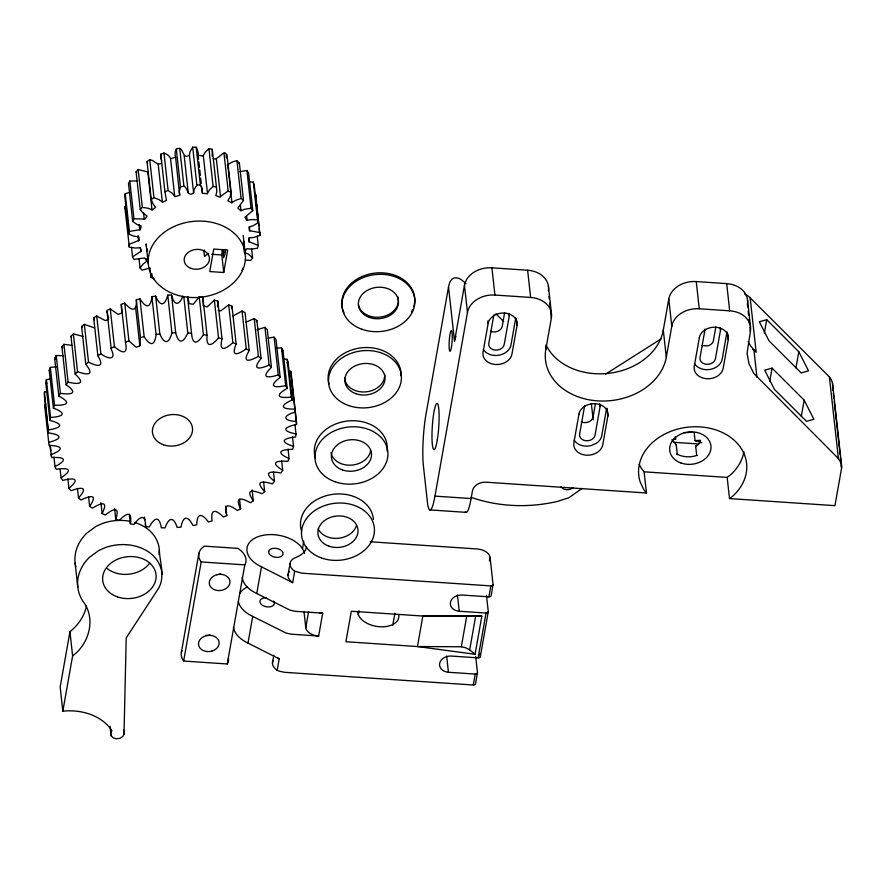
<?xml version="1.0" encoding="UTF-8"?>
<svg xmlns="http://www.w3.org/2000/svg" width="886" height="886" viewBox="0 0 886 886"><rect width="100%" height="100%" fill="white"/><g stroke="black" fill="none" stroke-linecap="round" stroke-linejoin="round"><path stroke-width="1.33" d="M244.237 251.923L243.628 241.225L243.34 242.808M256.22 201.609L255.788 194.809L254.592 194.388M244.769 252.067L246.607 248.756L251.779 249.077L257.405 248.246L258.28 245.544L248.756 241.49L249.675 237.869L254.049 237.415L259.952 235.366L255.788 194.809M149.656 268.081L142.103 270.152L140.054 268.015L143.056 264.094L146.888 261.16L144.728 257.97L133.83 259.332L132.546 256.829L141.339 251.126L139.866 247.726L135.492 248.058L129.356 247.083L128.935 244.37L139.146 240.339L138.958 236.961L133.897 236.163L128.968 234.17L129.422 231.423L140.387 229.618L141.228 225.996L137.297 224.634L132.678 221.422L133.985 218.809L145.138 219.052L147.054 215.929L143.244 213.293L140.265 209.628L142.336 207.324L148.46 208.321L152.193 209.96L155.626 207.346L152.924 203.714L151.251 199.527L153.954 197.667L158.948 199.571L162.725 202.229L166.479 200.402L164.94 191.764L168.107 190.468L172.283 193.303L175.04 196.67L179.67 195.297L175.594 157.199C174.498 153.854 174.863 147.597 179.736 148.361L183.911 186.16C188.264 188.22 187.068 197.445 193.613 192.893L189.438 155.094L190.003 151.816L192.694 147.198L196.194 147.231L197.069 148.903L198.265 152.746L198.575 159.225M193.613 192.893L194.167 189.615L196.869 184.997L192.694 147.198M86.507 606.113C84.336 616.324 78.023 625.272 69.939 631.729L60.159 686.993L62.828 711.181C80.825 709.232 101.358 715.013 111.935 730.562L110.639 733.01L111.082 735.745L113.198 737.861L116.443 738.802L119.931 738.315L122.755 736.532L124.007 734.151L126.211 637.865L158.007 589.212C165.671 577.362 159.801 562.843 159.336 549.985C158.871 542.099 154.696 534.9 148.726 529.85A41.553 32.472 -6.3 0 0 134.805 522.519M47.357 391.169L44.466 392.133L44.3 395.101L48.475 432.9C62.806 435.026 62.098 438.814 48.73 442.413M48.475 432.9L44.466 392.133M182.893 296.168C178.806 306.512 173.988 305.282 171.53 294.994L167.764 295.127C164.785 306.135 160.233 306.888 155.648 296.157L151.905 296.655C150.653 308.527 145.913 308.35 139.977 298.881L136.322 299.756C137.02 312.237 131.781 311.318 124.76 303.156L121.26 304.385L121.725 311.794M121.26 304.385L125.424 342.184C128.26 354.965 122.323 353.569 114.438 346.692L111.138 348.264M239.563 499.361L240.604 508.808L237.426 510.524C229.164 504.278 222.851 502.772 226.783 515.563L223.372 516.97C215.896 509.461 210.325 508.254 212.075 520.935L208.487 521.987C201.975 513.171 197.024 512.595 196.714 524.8L193.015 525.498C187.721 515.386 183.114 515.663 180.965 527.126L177.2 527.447C173.412 516.128 168.816 517.335 165.062 527.857L161.307 527.79C159.303 515.453 154.386 517.502 149.291 526.982L145.603 526.55C145.614 513.448 140.11 516.117 133.897 524.534L130.342 523.715C132.523 510.214 126.299 513.149 119.134 520.525L115.767 519.362C120.186 505.817 113.264 508.619 105.257 515.043L102.123 513.537L100.926 502.739M174.73 196.482L170.555 158.683C167.875 151.783 157.121 150.908 161.662 160.366M159.026 554.514L159.336 549.985M743.93 451.727A54.245 42.395 -6.3 0 1 730.728 474.686L727.173 477.41L729.51 498.574L834.944 505.662L841.589 468.074L841.058 463.046L838.4 458.549L753.82 373.471L748.991 363.725L747.053 353.259L750.409 331.519L749.955 327.432M223.726 272.5L227.702 250.007L213.736 249.066L209.749 271.559L223.726 272.5L221.788 254.969L222.264 249.509M225.409 249.376L224.966 254.47L223.582 257.76L223.183 249.642M213.194 158.505C217.413 162.083 226.938 144.772 226.329 157.819M226.949 154.563L231.124 192.362L230.105 196.792L227.89 200.723L231.578 202.861L235.787 200.258L241.103 198.453L243.484 200.369L237.813 208.099L240.804 210.768L244.802 209.196L251.092 208.31L252.765 210.646L244.957 217.28L246.718 220.293L251.89 219.551L257.505 219.938L258.369 222.563L253.23 225.686L249.077 226.971L249.309 230.604L259.963 232.608M135.58 307.198L139.844 345.828L136.245 347.323L128.935 340.955L124.76 303.156M218.233 310.299L220.791 310.864L228.71 304.85L231.977 306.191L231.589 308.627M231.977 306.191L236.141 343.99C230.615 357.39 237.836 354.81 246.242 348.851L249.243 350.513C241.601 363.36 249.176 361.466 258.391 356.382L261.071 358.343C251.546 370.27 259.077 369.362 269.134 365.121L271.448 367.358C260.34 378.056 267.362 378.311 278.282 374.944L280.197 377.403C267.893 386.661 273.874 388.079 285.691 385.665L287.186 388.323C274.084 395.976 278.547 398.445 291.25 397.127L292.28 399.918C278.802 405.932 281.349 409.199 294.85 409.122L295.415 412.023C282.257 415.656 282.811 420.784 296.445 421.481L296.533 424.427C283.343 427.285 281.538 431.028 296.013 433.974L295.603 436.931C282.922 438.393 279.09 441.771 293.543 446.411L292.657 449.324C280.607 449.534 275.059 452.214 289.08 458.583L287.74 461.396C276.354 460.487 269.554 462.248 282.712 470.289L280.928 472.969C270.208 471.009 262.644 471.762 274.527 481.342L272.345 483.834C262.245 480.865 254.437 480.666 264.67 491.553L262.112 493.823C252.61 489.836 245.012 488.873 253.296 500.756L250.406 502.772C241.501 497.688 234.447 496.271 240.604 508.808M203.304 305.725L202.883 297.486L199.25 296.865L193.27 304.275L189.172 303.665M217.513 306.855L217.834 301.096L214.357 300.099L207.258 306.899L203.326 305.88M231.124 192.362L228.167 191.011L219.628 197.057L215.819 195.629L216.837 191.564L216.439 187.145L213.105 186.425L209.428 189.969L207.224 193.779L202.451 193.259L202.163 189.183L200.369 185.03L196.194 147.231M128.968 234.17L124.793 196.371L125.247 193.635L130.009 192.373M175.594 157.199L170.555 158.683M486.469 595.37L488.275 611.694A2.437 1.484 10 0 1 486.037 613.046L459.236 611.24A10.366 8.096 -6.3 0 1 450.431 602.458A10.366 8.096 -6.3 0 1 462.104 595.038L488.895 596.843L490.833 585.901A2.437 1.484 10 0 0 493.07 584.55L490.069 557.338A12.194 7.409 10 0 0 477.189 548.966L370.27 541.778M62.828 711.181L72.608 655.917L69.939 631.729M181.364 652.395L198.896 553.296M183.646 661.045L201.188 561.945A23.889 14.53 10 0 1 204.522 546.141L237.902 548.39A23.889 14.53 10 0 1 244.802 564.88L227.27 663.979L183.646 661.045A23.889 14.53 10 0 1 181.951 650.579M475.682 656.393L477.476 672.718L475.549 683.66A2.437 1.484 10 0 1 473.301 685.011L284.627 672.319L279.422 671.223L277.174 670.325L279.201 658.885L247.991 643.07L252.72 616.39A29.26 17.798 10 0 1 238.389 601.627M252.72 616.39L286.167 633.102L291.372 634.199L318.65 636.037L322.692 613.167L295.415 611.329L290.209 610.232L256.763 593.509L261.481 566.83A29.26 17.798 10 0 1 255.988 537.569A29.26 17.798 10 0 1 301.816 547.681L303.843 551.192A29.26 17.798 10 0 1 304.596 553.584M272.467 662.794L273.818 655.164M287.983 575.125L289.999 563.684M261.481 566.83L292.679 582.645L294.706 571.204A14.652 8.915 9.9 0 1 295.625 557.56A29.26 17.798 10 0 0 306.645 546.839M302.458 548.788L303.798 541.169M318.65 636.037A12.194 7.409 10 0 1 305.77 627.665L308.627 611.528M358.276 614.818L359.007 610.731M392.742 625.394L394.912 613.145M548.334 290.907A24.376 19.06 -6.3 0 0 527.624 270.23L491.918 267.827A24.376 19.06 -6.3 0 0 464.452 285.27L454.529 341.365L448.526 286.942M465.97 283.852C462.913 280.718 459.147 277.152 454.407 277.883L451.838 279.267L449.911 281.925L448.748 285.691L425.956 414.482A36.57 5.094 -86.2 0 0 423.397 465.748L427.406 502.03A36.57 5.094 -86.2 0 0 434.971 496.127L467.465 312.481L464.452 285.27M488.12 323.512L483.058 352.096A14.63 11.429 -6.3 0 0 495.484 364.511A14.63 11.429 -6.3 0 0 511.964 354.046L517.059 325.262A14.63 11.44 -6.3 0 0 504.455 313.035A14.63 11.44 -6.3 0 0 488.108 323.512L487.832 320.92M493.856 314.895L488.795 343.48A7.797 6.102 -6.3 0 0 495.429 350.103A7.797 6.102 -6.3 0 0 504.212 344.521L509.273 315.937A7.797 6.102 -6.3 0 0 509.096 313.555M465.316 511.776A36.57 5.094 -86.2 0 0 471.108 498.552L472.448 490.933A12.194 9.524 -6.3 0 1 486.181 482.205L646.448 492.993L644.111 471.817L641.597 468.694A54.245 42.395 -6.3 0 1 639.26 464.386M504.621 312.769L502.218 326.38A7.797 6.102 -6.3 0 1 490.556 331.298M515.774 317.753L510.967 344.975A14.63 11.429 -6.3 0 1 498.763 355.231A14.63 11.429 -6.3 0 1 483.368 349.549M481.829 616.158L422.855 616.047L417.461 646.536L461.318 646.769L466.712 616.268L481.829 616.158L475.084 654.278L417.461 646.536L345.905 641.73L351.31 611.24L422.855 616.047L466.712 616.268M475.084 654.278L469.68 649.925L475.649 616.235M489.426 560.982L490.069 557.338M473.301 685.011L475.239 674.069A2.437 1.484 10 0 0 477.476 672.718M475.239 674.069L448.438 672.264A10.366 8.096 -6.3 0 1 439.633 663.481A10.366 8.096 -6.3 0 1 451.306 656.061L478.108 657.866L486.037 613.046M478.108 657.866A2.437 1.484 10 0 0 480.345 656.515L488.275 611.694M493.07 584.55L491.143 595.492A2.437 1.484 10 0 1 488.895 596.843M747.706 307.021L747.407 304.297A24.376 19.06 -6.3 0 0 726.686 283.62L696.252 281.571A24.376 19.06 -6.3 0 0 668.786 299.014L671.787 326.225L666.294 357.279A60.957 47.634 -6.3 0 1 597.64 400.871A60.957 47.634 -6.3 0 1 545.854 349.173L551.347 318.118L550.594 311.318M584.682 405.555L579.621 434.14A7.797 6.102 -6.3 0 0 586.255 440.763A7.797 6.102 -6.3 0 0 595.038 435.181L600.099 406.596A7.797 6.102 -6.3 0 0 599.922 404.215M595.359 403.938L593.044 417.04A7.797 6.102 -6.3 0 1 581.382 421.957M606.6 408.402L601.782 435.635A14.63 11.429 -6.3 0 1 596.123 443.432L590.995 445.603A14.63 11.429 -6.3 0 1 574.194 440.209M666.294 357.279L663.293 330.068L668.786 299.014M705.079 329.105L700.018 357.689A7.797 6.102 -6.3 0 0 706.651 364.312A7.797 6.102 -6.3 0 0 715.434 358.73L720.495 330.135A7.797 6.102 -6.3 0 0 720.318 327.765M715.844 326.967L713.429 340.589A7.797 6.102 -6.3 0 1 707.681 345.905L701.778 345.507M726.996 331.951L722.179 359.184A14.63 11.429 -6.3 0 1 716.519 366.981L714.072 368.255A14.63 11.429 -6.3 0 1 694.58 363.758M764.33 333.169L766.711 319.713L759.335 321.762L769.048 340.877L801.154 372.928L808.541 370.869L798.818 351.764L766.711 319.713M769.679 381.567L772.06 368.111L764.673 370.171L774.397 389.286L806.504 421.337L813.88 419.277L804.167 400.162L772.06 368.111M795.96 367.923L798.818 351.764M801.309 416.331L804.167 400.162M48.63 429.931C61.588 427.794 64.445 424.184 49.926 420.407L45.762 382.608L46.404 379.662L50.945 378.71M49.926 420.407L50.568 417.461L46.404 379.662M136.322 299.756L140.497 337.555L139.844 345.828M102.123 513.537C108.723 500.368 101.292 502.639 92.476 508.165L89.63 506.338L88.589 496.891M153.887 278.78L150.963 277.229L152.093 274.04M454.751 340.113L455.913 336.348M198.132 155.172L203.049 155.98L205.253 152.182L208.941 148.626L212.263 149.346L212.208 156.246M151.905 296.655L156.08 334.454C154.828 346.315 150.088 346.149 144.141 336.68L139.977 298.881M50.568 417.461C62.95 416.641 67.69 413.574 53.404 408.081L49.228 370.282L50.336 367.402L56.383 366.826M53.404 408.081L54.511 405.201L50.336 367.402M176.292 149.014L180.467 186.813L179.282 191.753L179.769 194.998M89.63 506.338C98.246 493.923 90.638 495.34 81.003 500.003L78.5 497.899L77.459 488.452M227.204 165.051C230.415 163.024 238.079 157.896 238.855 163.567M256.397 321.596L256.896 320.544L254.216 318.583L245.765 322.282M132.678 221.422L128.514 183.624L129.81 181.021L137.673 180.943M189.438 155.094C182.893 159.646 184.089 150.421 179.736 148.361M167.764 295.127L171.939 332.926C168.96 343.934 164.397 344.687 159.823 333.944L155.648 296.157M54.511 405.201C66.228 405.566 72.475 403.329 58.83 396.108L54.655 358.309L56.217 355.552L63.526 355.685M58.83 396.108L60.392 393.351L56.217 355.552M78.5 497.899C88.866 486.558 81.523 486.901 71.046 490.711L68.92 488.352L67.879 478.905M208.587 253.363L204.478 256.475L203.858 250.893L204.544 250.085M251.546 248.468L252.588 257.915L250.893 260.395L245.256 260.107M183.79 296.544L187.81 332.992C183.358 343.004 178.64 344.654 175.705 332.793L171.53 294.994M60.392 393.351C71.445 394.802 78.688 393.539 66.118 384.712L61.942 346.913L63.936 344.311L72.198 345.407M66.118 384.712L68.1 382.11L63.936 344.311M68.92 488.352C80.681 478.351 74.114 477.51 62.74 480.411L61.034 477.853L60.137 469.757M248.445 173.025L246.917 170.511L239.563 171.696M140.265 209.628L136.101 171.829L138.161 169.525L148.416 172.128M68.1 382.11C78.511 384.579 86.252 384.314 75.155 374.058L70.98 336.259L73.361 333.867L83.14 336.492M75.155 374.058L77.536 371.666L73.361 333.867M199.25 296.865L203.426 334.664C197.744 343.602 192.572 346.005 191.542 333.247L187.511 296.799M61.034 477.853C73.793 469.381 68.51 467.42 56.25 469.303L54.987 466.568L53.935 457.121M282.047 351.365L283.011 350.524L281.526 347.866L276.875 348.154M72.608 655.917C88.999 643.978 96.197 618.904 83.373 601.893A51.366 40.147 -6.3 0 1 89.264 557.46L98.745 550.505L105.168 547.659A41.509 32.439 -6.3 0 1 126.421 544.691M121.814 313.046L118.026 314.364L110.263 308.893L106.962 310.465L111.259 349.361C116.886 360.956 107.56 358.896 100.893 353.813L97.848 355.685C105.091 367.934 97.737 366.704 88.522 362.175L85.787 364.323C95.09 375.753 87.337 375.143 77.536 371.666M241.623 270.352L243.229 268.945L242.775 267.982M582.157 488.407L568.746 497.81L557.394 501.421A125.945 98.424 -6.3 0 1 471.252 497.367M85.787 364.323L81.623 326.524L84.347 324.376L94.492 327.898M236.141 343.99L232.885 342.649C225.288 349.538 218.709 352.462 222.009 338.884L218.532 337.898C211.832 345.784 205.973 348.641 207.058 335.285L202.883 297.486M54.987 466.568C68.322 459.734 64.778 456.822 51.654 457.553L49.815 445.237M729.51 498.574L733.065 495.85A54.245 42.395 -6.3 0 0 705.389 427.451A54.245 42.395 -6.3 0 0 640.279 482.194L643.934 489.858L646.448 492.993M254.005 184.908L253.341 182.139L249.243 181.763M287.031 362.872L288.105 362.13L287.075 359.328L284.007 359.162M151.251 199.527L147.076 161.728C151.871 155.593 156.7 167.155 161.241 163.168M605.57 374.147L661.477 338.651M97.848 355.685L93.683 317.886L96.718 316.014L105.368 320.621L108.668 319.17M50.856 454.695C64.379 449.501 62.895 445.968 49.051 445.348L44.555 404.614L45.795 404.027M129.356 247.083L124.76 206.571L125.867 205.94M249.243 350.513L245.068 312.714L242.077 311.052L232.531 316.236M697.426 455.515L696.684 455.404L695.643 445.946C697.769 445.16 701.291 442.9 700.361 440.287L695.067 440.652L694.159 432.556M256.94 329.791L264.958 327.322L267.273 329.559L271.448 367.358M125.424 342.184L128.935 340.955M210.037 634.941L209.639 635.074A10.366 8.096 -6.3 0 1 205.618 635.428M220.835 573.918L220.437 574.05A10.366 8.096 -6.3 0 1 218.432 574.383M696.684 455.404L694.679 456.057A20.721 16.192 -6.3 0 1 679.008 455.005L676.516 454.108M140.497 337.555L144.141 336.68M268.137 338.186L274.106 337.145L276.022 339.604L280.197 377.403M180.467 186.813L183.911 186.16M156.08 334.454L159.823 333.944M675.475 444.672L676.24 444.639L677.281 454.097M171.939 332.926L175.705 332.793M674.888 439.356L675.653 439.356L675.353 436.654M196.869 184.997L200.369 185.03M222.962 252.178L225.609 252.355M211.632 254.282L221.788 254.969M467.465 312.481A24.376 19.06 -6.3 0 1 494.92 295.049L530.625 297.441A24.376 19.06 -6.3 0 1 551.347 318.118M671.787 326.225A24.376 19.06 -6.3 0 1 699.253 308.782L729.687 310.831A24.387 19.027 -7.3 0 1 750.353 331.508M187.81 332.992L191.542 333.247M673.46 442.28L698.268 443.952M644.111 471.817L727.173 477.41M434.971 496.127L471.108 498.552M429.898 509.915L466.28 512.363M201.188 561.945L244.802 564.88M490.833 585.901L302.159 573.209L294.706 571.204M461.318 646.769L465.615 647.699L469.68 649.925M695.067 440.652L701.845 442.723M289.323 371.09L290.686 371.323L291.239 374.224L296.445 421.481M203.426 334.664L207.058 335.285M695.643 445.946L696.385 446.079M44.876 407.549L46.205 407.848M125.424 209.34L124.76 206.571M245.034 252.621L248.556 254.249L252.588 257.915M675.653 439.356L673.703 438.47M45.762 382.608L46.925 383.173M676.24 444.639L671.865 439.766M49.228 370.282L50.292 370.957M54.655 358.309L55.585 359.096M841.7 466.534L832.508 383.184L831.334 379.695L829.396 376.904L749.467 297.131A14.63 11.429 -6.3 0 0 744.661 294.108M748.105 341.653L750.819 346.26L756.157 352.229L750.154 297.807M495.938 313.766L503.669 321.485M61.942 346.913L62.74 347.788M136.699 172.737L136.101 171.829M70.98 336.259L71.622 337.212M81.623 326.524L82.088 327.554M108.635 317.709L108.059 316.103M147.63 163.5L147.076 161.728M147.297 250.505L147.541 251.247L147.054 248.811M187.754 296.489L189.128 303.51M94.392 320.223L93.683 317.886M107.782 315.139L107.084 311.562M146.555 246.363L146.068 243.916L148.239 263.574M162.005 574.172C161.54 566.287 157.365 559.088 151.395 554.038A41.553 32.472 -6.3 0 0 126.421 544.68M833.028 390.516L832.508 383.184M833.327 393.229L833.936 398.678M834.235 401.391L840.094 454.463M840.393 457.187L840.991 462.625M841.29 465.349L841.589 468.074M829.396 376.904L838.4 458.549M753.942 350.014L756.943 377.237M747.496 299.623L750.508 326.834M748.149 311.108L748.604 315.183M749.058 319.27L749.501 323.346M726.686 283.62L729.687 310.831M727.528 333.18L728.237 339.67M720.207 327.543L720.495 330.135M696.252 281.571L699.253 308.782M606.988 408.335L607.851 416.121M599.811 403.994L600.099 406.596M591.372 403.551L593.177 419.875M548.434 286.233L551.435 313.445M548.943 296.356L549.242 299.069M549.685 303.156L550.14 307.243M545.543 346.459L545.854 349.173M527.624 270.23L530.625 297.441M516.305 318.982L517.025 325.461M508.985 313.345L509.273 315.937M491.918 267.827L494.92 295.038M480.046 653.802L480.345 656.515M457.453 595.115L459.236 611.24M446.655 656.138L448.438 672.264M290.686 371.323L296.533 424.427M288.105 362.13L292.28 399.918M294.96 424.527L296.013 433.974M287.075 359.328L291.25 397.127M283.011 350.524L287.186 388.323M292.502 436.953L293.543 446.411M281.526 347.866L285.691 385.665M288.039 449.124L289.08 458.583M274.106 337.145L278.282 374.944M304.02 611.794L305.77 627.665M256.519 204.312L257.117 209.716M257.416 212.407L258.014 217.812M258.313 220.514L258.9 225.908M259.199 228.61L259.952 235.366M254.193 184.764L258.369 222.563M253.341 182.139L257.505 219.938M257.239 236.097L258.28 245.544M281.67 460.842L282.712 470.289M248.589 172.848L252.765 210.646M264.958 327.322L269.134 365.121M246.917 170.511L251.092 208.31M249.442 226.927L249.896 230.969M246.651 216.295L247.105 220.337M248.744 237.913L249.187 241.967M256.896 320.544L261.071 358.343M239.32 162.57L243.484 200.369M273.486 471.884L274.527 481.342M236.927 160.654L241.103 198.453M254.216 318.583L258.391 356.382M240.405 205.331L240.992 210.735M243.207 235.399L245.378 255.057A48.763 38.109 -6.3 0 1 174.93 294.362A48.763 38.109 -6.3 0 1 170.112 228.522A48.763 38.109 -6.3 0 1 245.378 255.057M263.629 482.095L264.67 491.553M227.78 164.951L231.955 202.75M242.077 311.052L246.242 348.851M223.992 153.212L228.167 191.011M216.372 159.103L220.548 196.902M252.111 489.958L253.296 500.756M212.263 149.346L216.439 187.145M228.71 304.85L232.885 342.649M208.941 148.626L213.105 186.425M203.326 155.748L207.49 193.547M217.834 301.096L222.009 338.884M214.357 300.099L218.532 337.898M198.874 161.928L199.472 167.321M199.771 170.023L200.369 175.428M200.657 178.119L201.255 183.524M201.554 186.226L202.296 192.971M225.742 506.116L226.783 515.563M184.155 155.571L188.33 193.369M163.932 152.669L168.107 190.468M160.765 153.965L164.94 191.764M158.195 164.32L162.371 202.119M149.778 159.868L153.954 197.667M147.829 172.128L152.004 209.927M149.911 267.782L150.963 277.229M143.554 212.662L144.307 219.407M138.161 169.525L142.336 207.324M146.4 258.745L146.688 261.436M139.146 224.579L139.744 229.972M140.531 247.626L140.974 251.668M138.017 235.554L138.615 240.959M139.002 258.568L140.054 268.015M129.81 181.021L133.985 218.809M131.505 247.371L132.546 256.829M125.247 193.635L129.422 231.423M144.562 517.103L144.861 519.794M145.304 523.847L145.603 526.55M110.263 308.893L114.438 346.692M129.29 514.268L130.342 523.715M96.718 316.014L100.893 353.813M114.571 508.553L115.767 519.362M84.347 324.376L88.522 362.175M123.564 730.119L124.007 734.151M110.041 726.343L111.082 735.745M75.111 562.987L77.78 587.174M50.469 446.743L50.912 450.797M51.355 454.85L51.654 457.553M292.28 383.682L292.358 386.628M239.641 593.642A29.26 17.798 10 0 1 247.227 587.119M266.608 597.84A7.309 4.452 10 0 0 259.919 601.018L260.119 602.79A7.309 4.452 10 0 0 267.605 606.921A7.309 4.452 10 0 0 274.295 603.743L274.095 601.971A7.309 4.452 10 0 0 273.597 601.096M256.763 593.509A29.26 17.798 10 0 1 242.243 577.561M292.668 582.656A14.652 8.915 9.9 0 1 288.216 573.851M288.758 572.644A14.652 8.915 9.9 0 1 289.589 571.536M277.174 670.325A14.663 8.915 10 0 1 273.242 660.314M279.201 658.885A14.663 8.915 10 0 1 277.75 657.777M322.692 613.167A12.194 7.409 10 0 1 319.547 612.702M247.991 643.07A29.26 17.798 10 0 1 233.483 627.122M398.822 615.272A20.721 12.603 10 0 1 379.762 626.756A20.721 12.603 10 0 1 357.866 612.525M344.012 312.824A36.57 28.585 -6.3 0 1 376.173 272.977A36.57 28.585 -6.3 0 1 413.729 306.711M412.71 309.447A36.57 28.585 -6.3 0 1 411.37 312.116M397.692 296.699A20.112 15.715 -6.3 0 1 382.342 316.745A20.112 15.715 -6.3 0 1 358.431 304.773M329.005 384.003A36.57 28.585 -6.3 0 1 361.333 347.821A36.57 28.585 -6.3 0 1 401.059 375.83M384.646 374.457A20.112 15.715 -6.3 0 1 365.752 391.889A20.112 15.715 -6.3 0 1 344.576 377.968M315.46 458.117A36.57 28.585 -6.3 0 1 348.098 420.961A36.57 28.585 -6.3 0 1 387.06 450.919M370.658 450.752A20.112 15.715 -6.3 0 1 350.945 465.172A20.112 15.715 -6.3 0 1 330.954 452.702M75.808 566.841A51.366 40.147 -6.3 0 1 86.584 533.272L96.065 526.306L102.499 523.46A41.509 32.439 -6.3 0 1 123.741 520.503A41.553 32.472 -6.3 0 1 130.774 521.466M149.745 563.042A26.813 20.954 -6.3 0 1 107.018 568.447M301.639 531.323A36.57 28.585 -6.3 0 1 331.309 494.565A36.57 28.585 -6.3 0 1 373.394 519.44M356.471 525.509A20.112 15.715 -6.3 0 1 338.109 538.311A20.112 15.715 -6.3 0 1 318.129 528.864M663.293 330.068A60.957 47.634 -6.3 0 1 609.524 373.216A60.957 47.634 -6.3 0 1 545.986 344.898M573.098 487.577A7.309 5.715 -6.3 0 1 561.071 486.768M692.01 431.87A20.721 16.192 -6.3 0 1 683.959 432.578M752.801 349.538A14.63 11.429 -6.3 0 1 755.481 351.554M228.444 658.431A23.889 14.53 10 0 1 227.27 663.979M268.691 551.469L268.89 553.241A7.309 4.452 10 0 0 276.377 557.36A7.309 4.452 10 0 0 283.066 554.193L282.867 552.421A7.309 4.452 10 0 0 275.38 548.29A7.309 4.452 10 0 0 268.691 551.469M578.935 414.172L573.884 442.756A14.63 11.429 -6.3 0 0 586.31 455.171A14.63 11.429 -6.3 0 0 602.79 444.706L607.885 415.911A14.63 11.44 -6.3 0 0 595.281 403.695A14.63 11.44 -6.3 0 0 578.935 414.172M699.331 337.721L694.27 366.306A14.63 11.429 -6.3 0 0 706.707 378.721A14.63 11.429 -6.3 0 0 723.186 368.255L728.27 339.46A14.63 11.44 -6.3 0 0 715.678 327.244A14.63 11.44 -6.3 0 0 699.32 337.721M217.026 574.704L215.121 575.335A10.366 8.096 -6.3 0 0 212.74 588.802L214.379 589.677A10.366 8.096 -6.3 0 0 222.22 590.198L224.114 589.567A10.366 8.096 -6.3 0 0 226.506 576.099L224.867 575.235A10.366 8.096 -6.3 0 0 217.026 574.704M211.82 651.088L211.422 651.221A10.366 8.096 -6.3 0 1 203.592 650.689L201.953 649.826A10.366 8.096 -6.3 0 1 204.334 636.358L206.239 635.727A10.366 8.096 -6.3 0 1 214.069 636.259L215.708 637.123A10.366 8.096 -6.3 0 1 213.327 650.59L211.82 651.088M362.02 329.293A36.57 28.585 -6.3 0 0 414.858 299.8A36.57 28.585 -6.3 0 0 358.409 279.898A36.57 28.585 -6.3 0 0 362.02 329.293M369.407 317.454A20.112 15.715 -6.3 0 0 398.467 301.24A20.112 15.715 -6.3 0 0 367.413 290.298A20.112 15.715 -6.3 0 0 369.407 317.454M348.541 405.522A36.57 28.585 -6.3 0 0 401.369 376.041A36.57 28.585 -6.3 0 0 344.92 356.139A36.57 28.585 -6.3 0 0 348.541 405.522M355.917 393.694A20.112 15.715 -6.3 0 0 384.978 377.48A20.112 15.715 -6.3 0 0 353.924 366.527A20.112 15.715 -6.3 0 0 355.917 393.694M335.052 481.762A36.57 28.585 -6.3 0 0 387.88 452.27A36.57 28.585 -6.3 0 0 331.43 432.368A36.57 28.585 -6.3 0 0 335.052 481.762M342.428 469.923A20.112 15.715 -6.3 0 0 371.489 453.71A20.112 15.715 -6.3 0 0 340.445 442.767A20.112 15.715 -6.3 0 0 342.428 469.923M117.34 596.843A26.813 20.954 -6.3 0 0 156.069 575.224A26.813 20.954 -6.3 0 0 114.682 560.639A26.813 20.954 -6.3 0 0 117.34 596.843M321.563 557.992A36.57 28.585 -6.3 0 0 374.39 528.51A36.57 28.585 -6.3 0 0 317.941 508.608A36.57 28.585 -6.3 0 0 321.563 557.992M328.939 546.164A20.112 15.715 -6.3 0 0 357.999 529.95A20.112 15.715 -6.3 0 0 326.956 518.997A20.112 15.715 -6.3 0 0 328.939 546.164M451.495 346.825A10.366 1.44 -86.2 0 0 451.495 330.644A10.366 1.44 -86.2 0 0 449.091 345.374A10.366 1.44 -86.2 0 0 451.495 346.825M681.035 463.024A20.721 16.192 -6.3 0 0 710.971 446.322A20.721 16.192 -6.3 0 0 678.986 435.037A20.721 16.192 -6.3 0 0 681.035 463.024M437.341 439.677A23.158 3.223 -86.2 0 0 437.341 403.495A23.158 3.223 -86.2 0 0 431.98 436.41A23.158 3.223 -86.2 0 0 437.341 439.677M163.456 444.772A20.112 15.715 -6.3 0 0 192.517 428.547A20.112 15.715 -6.3 0 0 161.462 417.605A20.112 15.715 -6.3 0 0 163.456 444.772M191.121 268.425A12.681 9.912 -6.3 0 0 209.439 258.203A12.681 9.912 -6.3 0 0 189.87 251.303A12.681 9.912 -6.3 0 0 191.121 268.425"/></g></svg>
